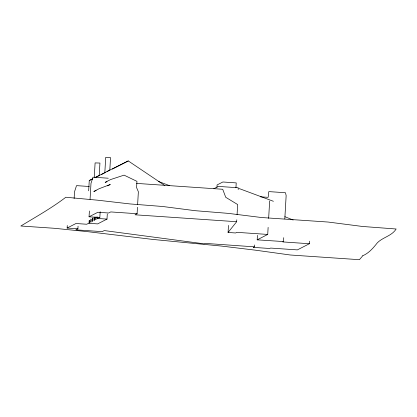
<?xml version="1.0" encoding="UTF-8"?>
<svg xmlns="http://www.w3.org/2000/svg" width="417" height="417" viewBox="0 0 417 417"><rect width="100%" height="100%" fill="white"/><g stroke="black" fill="none" stroke-linecap="round" stroke-linejoin="round"><path stroke-width="0.63" d="M78.057 226.186L77.906 228.777L67.132 228.042L67.278 225.488M74.127 198.57L74.518 191.799L76.509 185.628L89.254 186.498M88.67 190.804L89.259 180.551L92.678 178.799M100.169 211.737L99.835 217.528L89.061 216.793L89.394 211.002M90.062 199.425L90.989 183.35L92.981 177.178L108.274 178.221M89.181 220.499L89.035 223.069L89.415 222.871L89.566 220.301M90.885 219.003L90.698 222.214L91.078 222.016L91.229 219.451M94.268 177.428L95.102 162.906L99.934 163.052L99.21 175.578L95.576 177.381M92.548 218.148L92.36 221.359L92.741 221.166L92.928 217.955M94.211 217.299L94.023 220.51L94.404 220.312L94.591 217.101M95.832 217.085L95.686 219.655L96.066 219.457L96.218 216.892M97.458 216.876L97.349 218.8L97.729 218.607L97.802 217.32M67.132 228.042L75.967 223.507L86.741 224.242L88.612 223.283L97.646 223.898L107.002 219.102L107.294 213.968M109.499 170.298L109.812 170.141L110.531 157.616L106.017 157.308L105.704 157.47L104.829 172.622L105.141 172.461M236.778 219.811L236.663 221.719L135.019 214.791L137.099 213.723L137.474 207.27M137.62 204.684L138.366 191.773L136.588 187.587L136.948 181.348L124.078 175.145L110.599 179.555L105.141 182.349L107.002 181.791M216.939 187.379L217.08 184.955L222.86 181.989L236.225 182.901L235.944 187.749M268.131 227.369L267.724 234.437L236.856 232.332L235.61 232.973L228.078 232.457L228.485 225.409M237.07 214.719L237.654 204.538L225.722 197.288L222.72 189.271L136.552 183.397M309.539 241.167L309.388 243.737L297.384 249.892L270.581 248.068L269.757 248.49L253.296 247.37L254.339 246.838L254.448 244.961M283.727 237.68L283.503 241.563L257.185 239.843L257.445 235.344M268.652 218.378L269.648 201.036M284.811 218.904L286.151 195.599L285.478 192.737L268.809 191.601L268.157 197.345L260.463 196.819M228.078 232.457L236.663 221.719M95.524 177.334L109.812 170.141M107.023 171.507L128.254 160.926L164.585 185.377M112.345 169.083L128.254 160.926M107.586 185.878L110.312 184.476L99.256 188.666L93.799 191.466L96.124 190.585M89.061 216.793L97.896 212.258L108.67 212.993L110.75 211.93L137.099 213.723M77.906 228.777L75.826 229.84L102.181 231.638L104.26 230.57L204.148 243.841L205.039 243.382L254.339 246.838M99.835 217.528L97.964 218.487L107.002 219.102M213.817 188.75L218.383 186.409L238.216 187.759L238.128 189.276L239.374 188.635L273.416 201.291M257.185 239.843L267.724 234.437M283.503 241.563L282.804 241.923L309.388 243.737M89.259 180.551L92.892 178.742M101.435 174.52L104.307 173.091M158.293 181.374L169.583 185.68M284.863 216.678L293.161 220.051M362.821 255.704L359.412 259.692L290.263 254.995L255.449 250.179L221.166 246.04L153.404 239.494L87.153 231.612L54.246 228.276L20.85 226.009C36.055 216.772 51.64 208.109 65.834 197.241L97.922 200.223L129.953 203.929L162.614 206.493L195.187 210.689L228.214 213.368L261.537 217.523L328.132 222.047L362.451 226.462L396.15 229.001C391.803 235.991 382.931 237.184 377.38 242.772C373.304 247.896 369.009 253.088 362.821 255.704"/></g></svg>
